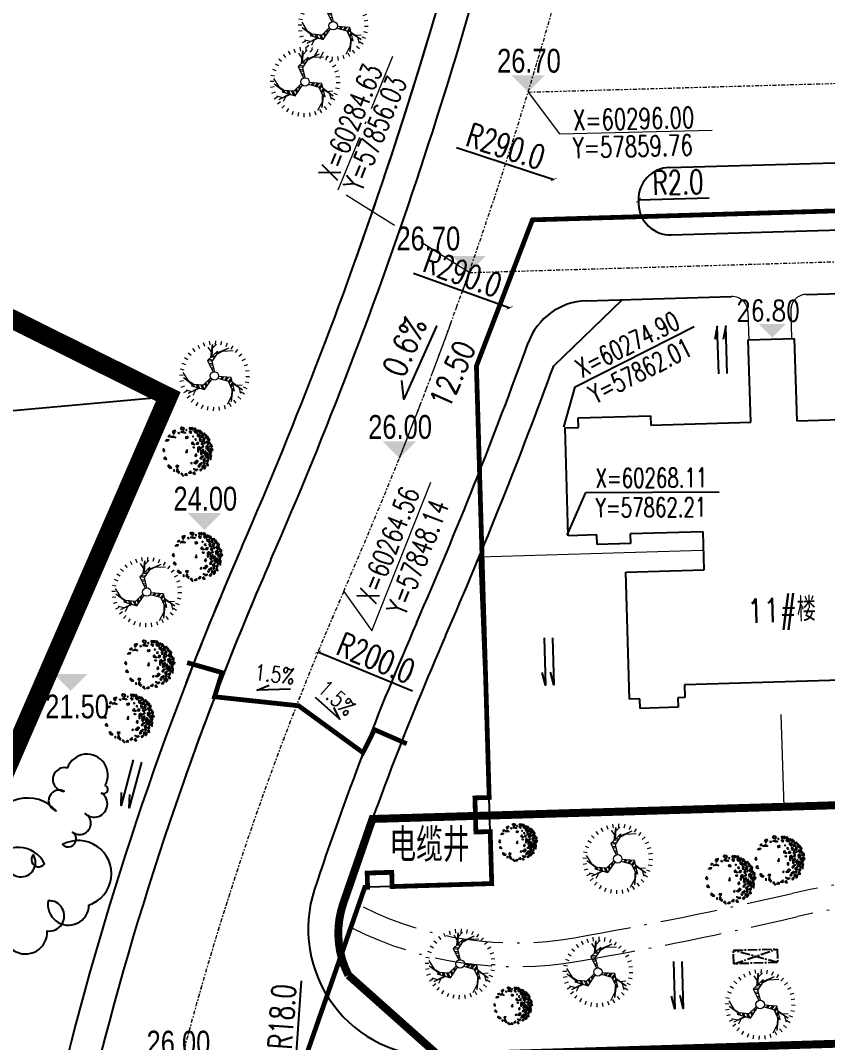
# Model space of a CAD drawing. Header units: inches. Extents: x 393 to 1582, y 246 to 1188.
# Drawn here: x 791.8 to 842.6, y 445.4 to 509.7 of the extents above; entities that cross this region are included whole.
import ezdxf

# ---------------------------------------------------------------- set-up
doc = ezdxf.new("R2010")
doc.units = ezdxf.units.IN
doc.header["$MEASUREMENT"] = 0
for name, pattern in [('ACAD_ISO10W100', [18.5, 12, -3, 0.5, -3]), ('BORDER2', [0.875, 0.25, -0.125, 0.25, -0.125, 0, -0.125]), ('CENTERX2', [4, 2.5, -0.5, 0.5, -0.5]), ('CONTINOUS', [0]), ('DASH', [0.35, 0.25, -0.1]), ('DASHED2', [0.375, 0.25, -0.125]), ('DOTE', [2.42, 2, -0.2, 0.02, -0.2])]:
    doc.linetypes.add(name, pattern=pattern)
for name, color, linetype in [('buildcoor', 7, 'Continuous'), ('drain', 4, 'Continuous'), ('ELEV', 1, 'Continuous'), ('FRAME', 7, 'Continuous'), ('GREEN', 64, 'Continuous'), ('hongzb', 5, 'Continuous'), ('parka', 30, 'DASH'), ('ROAD-TEXT', 4, 'Continuous'), ('roadradiu', 3, 'Continuous'), ('公共绿地', 3, 'Continuous'), ('外墙', 42, 'Continuous'), ('绿化', 3, 'Continuous'), ('车库边线', 4, 'DOTE')]:
    doc.layers.add(name, color=color, linetype=linetype)
for name, color, linetype, lineweight in [('FENCE', 100, 'Continuous', 18), ('HONG', 6, 'DOTE', 15), ('ROAD', 1, 'Continuous', 25), ('ROAD-CENTER', 7, 'CENTERX2', 18), ('ROAD-ZB', 4, 'Continuous', 15), ('walk', 2, 'Continuous', 18), ('围墙', 75, 'FENCELINE1', 15), ('建筑型号', 2, 'Continuous', 18), ('树', 84, 'Continuous', 15)]:
    doc.layers.add(name, color=color, linetype=linetype, lineweight=lineweight)
doc.styles.add('_HZTXT', font='txt.shx', dxfattribs={"width": 0.8, "bigfont": 'hztxt.shx'})
doc.styles.add('DIM_FONT', font='SIMPLEX.shx', dxfattribs={"width": 0.8})
doc.styles.add('FLS', font='', dxfattribs={"width": 0.8})
doc.styles.add('HZ', font='simplex.shx', dxfattribs={"width": 0.7, "bigfont": 'hztxt.shx'})
doc.styles.get('FLS').set_extended_font_data('创艺繁隶书')
doc.linetypes.add('FENCELINE1', pattern='A,0.25,-0.1,[133,ltypeshp.shx,S=0.1,R=0,X=-0.1,Y=0],-0.1,1', length=1.45)
doc.dimstyles.new('NORMAL', dxfattribs={"dimtxt": 1.5, "dimasz": 0.3, "dimexe": 0.5, "dimexo": 0.3, "dimgap": 0.3, "dimtad": 1, "dimdec": 1, "dimzin": 1, "dimdsep": 46, "dimtxsty": 'HZ', "dimblk": 'ARCHTICK', "dimcen": 0, "dimclrt": 256, "dimadec": 0, "dimazin": 0, "dimtfac": 1, "dimtdec": 1, "dimtofl": 0, "dimtmove": 0, "dimatfit": 3, "dimldrblk": 'ARCHTICK', "dimfxl": 1, "dimtolj": 2, "dimtzin": 0, "dimarcsym": 0})

# ---------------------------------------------------------------- blocks, each defined once
blk = doc.blocks.new('_ARCHTICK')
at = {"color": 0, "linetype": 'ByBlock', "const_width": 0.15}
blk.add_lwpolyline([(-0.5, -0.5), (0.5, 0.5)], dxfattribs=at)
blk = doc.blocks.new('*D149')
at = {"layer": 'DEFPOINTS', "color": 0, "ltscale": 0.3, "transparency": 16777216}
for p in [(834.892, 546.571), (1132.977, 454.434)]:
    blk.add_point(p, dxfattribs=at)
at = {"layer": 'roadradiu', "color": 0, "lineweight": -2, "ltscale": 0.3, "transparency": 16777216}
blk.add_line((847.565, 542.654), (834.892, 546.571), dxfattribs=at)
at = {"layer": 'roadradiu', "color": 0, "lineweight": -2, "ltscale": 0.3, "transparency": 16777216, "xscale": 0.3, "yscale": 0.3, "zscale": 0.3, "rotation": 162.8237761284337}
blk.add_blockref('_ARCHTICK', (834.892, 546.571), dxfattribs=at)
at = {"layer": 'roadradiu', "ltscale": 0.3, "transparency": 16777216, "insert": (845.176, 544.491), "char_height": 1.5, "attachment_point": 5, "rotation": 342.82378, "style": 'HZ'}
blk.add_mtext('\\A2;R312.0', dxfattribs=at)
blk = doc.blocks.new('*D350')
at = {"layer": 'DEFPOINTS', "color": 0, "ltscale": 0.3, "transparency": 16777216}
for p in [(830.728, 498.4), (832.727, 498.46)]:
    blk.add_point(p, dxfattribs=at)
at = {"layer": 'roadradiu', "color": 0, "lineweight": -2, "ltscale": 0.3, "transparency": 16777216}
blk.add_line((835.176, 498.532), (830.728, 498.4), dxfattribs=at)
at = {"layer": 'roadradiu', "color": 0, "lineweight": -2, "ltscale": 0.3, "transparency": 16777216, "xscale": 0.3, "yscale": 0.3, "zscale": 0.3, "rotation": 181.6949155486063}
blk.add_blockref('_ARCHTICK', (830.728, 498.4), dxfattribs=at)
at = {"layer": 'roadradiu', "ltscale": 0.3, "transparency": 16777216, "insert": (833.22, 499.525), "char_height": 1.5, "attachment_point": 5, "rotation": 1.69492, "style": 'HZ'}
blk.add_mtext('\\A2;R2.0', dxfattribs=at)
blk = doc.blocks.new('psss')
at = {"layer": 'drain', "ltscale": 3}
for points in [[(-2.979, 0.527), (0.007, 0.531), (-0.808, 0.714)], [(-2.967, -0.004), (0, 0), (-0.815, 0.183)]]:
    blk.add_lwpolyline(points, dxfattribs=at)
blk = doc.blocks.new('*D198')
at = {"layer": 'DEFPOINTS', "color": 0, "ltscale": 0.3, "transparency": 16777216}
for p in [(549.763, 589.874), (825.389, 499.707)]:
    blk.add_point(p, dxfattribs=at)
at = {"layer": 'roadradiu', "color": 0, "lineweight": -2, "ltscale": 0.3, "transparency": 16777216}
blk.add_line((819.259, 501.712), (825.389, 499.707), dxfattribs=at)
at = {"layer": 'roadradiu', "color": 0, "lineweight": -2, "ltscale": 0.3, "transparency": 16777216, "xscale": 0.3, "yscale": 0.3, "zscale": 0.3, "rotation": 341.8852734557522}
blk.add_blockref('_ARCHTICK', (825.389, 499.707), dxfattribs=at)
at = {"layer": 'roadradiu', "ltscale": 0.3, "transparency": 16777216, "insert": (822.365, 501.801), "char_height": 1.5, "attachment_point": 5, "rotation": 341.88527, "style": 'HZ'}
blk.add_mtext('\\A2;R290.0', dxfattribs=at)
blk = doc.blocks.new('t2')
for p, q in [((-1.267, 3.056), (-1.13, 2.723)), ((-0.717, 3.229), (-0.64, 2.878)), ((-0.145, 3.305), (-0.13, 2.946)), ((0.431, 3.28), (0.383, 2.924)), ((0.994, 3.155), (0.885, 2.813)), ((1.527, 2.935), (1.36, 2.616)), ((-2.625, 2.013), (-2.34, 1.793)), ((-2.235, 2.438), (-1.993, 2.173)), ((-1.778, 2.79), (-1.586, 2.486)), ((-1.341, 2.608), (-1.585, 1.519)), ((-1.341, 2.608), (-1.511, 1.474)), ((-1.436, 2.005), (-0.893, 2.819)), ((2.013, 2.625), (1.793, 2.34)), ((2.438, 2.235), (2.173, 1.993)), ((-3.155, 0.994), (-2.813, 0.885)), ((-2.935, 1.527), (-2.616, 1.36)), ((-1.951, 1.096), (-2.528, 1.121)), ((-1.626, 0.774), (-2.499, 1.578)), ((-2.499, 1.578), (-1.631, 0.893)), ((-2.297, 1.922), (-2.202, 1.35)), ((-1.732, 1.609), (-1.56, 0.321)), ((-1.535, 1.473), (-1.732, 1.609)), ((-1.236, 0.622), (-1.535, 1.473)), ((1.058, 1.19), (0.278, 0.272)), ((2.259, 0.696), (1.058, 1.19)), ((1.483, 1.021), (2.616, 1.375)), ((2.616, 1.375), (1.589, 0.966)), ((1.925, 1.142), (2.235, 1.629)), ((2.813, 1.028), (2.27, 1.232)), ((2.79, 1.778), (2.486, 1.586)), ((3.056, 1.267), (2.723, 1.13)), ((-3.28, 0.431), (-2.924, 0.383)), ((-1.56, 0.321), (-0.375, 0.105)), ((-0.309, 0.252), (-1.236, 0.622)), ((0.372, 0.141), (1.156, 0.759)), ((1.156, 0.759), (2.043, 0.592)), ((2.929, -0.143), (2.032, 0.571)), ((2.043, 0.592), (2.259, 0.696)), ((2.929, -0.143), (2.108, 0.613)), ((2.454, 0.241), (2.888, -0.636)), ((3.229, 0.717), (2.878, 0.64)), ((3.305, 0.145), (2.946, 0.13)), ((-3.305, -0.145), (-2.946, -0.13)), ((-3.229, -0.717), (-2.878, -0.64)), ((-0.064, -0.393), (0.08, -1.381)), ((0.502, -1.511), (0.096, -0.377)), ((3.155, -0.994), (2.813, -0.885)), ((3.28, -0.431), (2.924, -0.383)), ((-3.056, -1.267), (-2.723, -1.13)), ((-2.79, -1.778), (-2.486, -1.586)), ((-0.527, -2.305), (0.502, -1.511)), ((0.08, -1.381), (-0.508, -2.066)), ((0.143, -1.795), (-0.117, -2.953)), ((-0.117, -2.953), (0.042, -1.859)), ((2.625, -2.013), (2.34, -1.793)), ((2.935, -1.527), (2.616, -1.36)), ((-2.438, -2.235), (-2.173, -1.993)), ((-2.013, -2.625), (-1.793, -2.34)), ((-1.018, -2.246), (-1.994, -2.183)), ((-1.588, -2.465), (-0.521, -2.045)), ((-1.588, -2.465), (-0.523, -2.132)), ((-1.527, -2.935), (-1.36, -2.616)), ((-0.994, -3.155), (-0.885, -2.813)), ((-0.508, -2.066), (-0.527, -2.305)), ((-0.516, -2.95), (-0.068, -2.582)), ((0.026, -2.238), (0.294, -2.75)), ((0.717, -3.229), (0.64, -2.878)), ((1.267, -3.056), (1.13, -2.723)), ((1.778, -2.79), (1.586, -2.486)), ((2.235, -2.438), (1.993, -2.173)), ((-0.431, -3.28), (-0.383, -2.924)), ((0.145, -3.305), (0.13, -2.946))]:
    blk.add_line(p, q)
at = {"color": 0}
for p, q in [((-1.712, 1.459), (-1.635, 1.542)), ((-1.691, 1.298), (-1.533, 1.469)), ((-1.648, 0.977), (-1.44, 1.203)), ((-1.626, 0.817), (-1.393, 1.07)), ((0.875, 0.976), (0.985, 0.624)), ((1.071, 1.185), (1.207, 0.75)), ((1.221, 1.123), (1.346, 0.724)), ((1.52, 1), (1.623, 0.672)), ((-1.583, 0.496), (-1.3, 0.803)), ((-1.562, 0.335), (-1.253, 0.67)), ((-1.283, 0.27), (-1.033, 0.541)), ((-1.138, 0.244), (-0.909, 0.491)), ((-0.847, 0.191), (-0.662, 0.393)), ((-0.702, 0.165), (-0.538, 0.343)), ((0.494, 0.526), (0.566, 0.294)), ((0.589, 0.638), (0.671, 0.377)), ((0.78, 0.863), (0.88, 0.542)), ((1.67, 0.938), (1.762, 0.645)), ((1.97, 0.815), (2.039, 0.593)), ((2.119, 0.753), (2.153, 0.645)), ((0.209, -0.691), (-0.028, -0.637)), ((0.258, -0.83), (-0.009, -0.769)), ((-0.023, -1.916), (-0.322, -1.848)), ((0.106, -1.817), (-0.23, -1.741)), ((0.362, -1.619), (-0.046, -1.527)), ((0.358, -1.107), (0.029, -1.033)), ((0.49, -1.52), (0.046, -1.42)), ((0.407, -1.246), (0.048, -1.165)), ((-0.407, -2.212), (-0.518, -2.187)), ((-0.279, -2.113), (-0.506, -2.062))]:
    blk.add_line(p, q, dxfattribs=at)
blk.add_circle((0, 0), 0.397)
at = {"style": 'DIM_FONT', "width": 0.8, "flags": 9}
for tag in ['XSIZE', 'YSIZE']:
    blk.add_attdef(tag, (0, 0), '', height=0.000997, rotation=122.33523, dxfattribs=at)
blk = doc.blocks.new('*D209')
at = {"layer": 'DEFPOINTS', "color": 0, "ltscale": 0.3, "transparency": 16777216}
for p in [(549.763, 589.874), (822.613, 491.626)]:
    blk.add_point(p, dxfattribs=at)
at = {"layer": 'roadradiu', "color": 0, "lineweight": -2, "ltscale": 0.3, "transparency": 16777216}
blk.add_line((816.544, 493.811), (822.613, 491.626), dxfattribs=at)
at = {"layer": 'roadradiu', "color": 0, "lineweight": -2, "ltscale": 0.3, "transparency": 16777216, "xscale": 0.3, "yscale": 0.3, "zscale": 0.3, "rotation": 340.1970086721902}
blk.add_blockref('_ARCHTICK', (822.613, 491.626), dxfattribs=at)
at = {"layer": 'roadradiu', "ltscale": 0.3, "transparency": 16777216, "insert": (819.652, 493.808), "char_height": 1.5, "attachment_point": 5, "rotation": 340.19701, "style": 'HZ'}
blk.add_mtext('\\A2;R290.0', dxfattribs=at)
blk = doc.blocks.new('GPPMTR01')
at = {"color": 0, "linetype": 'ByBlock'}
for points in [[(-0.263, 0.454), (-0.27, 0.431), (-0.248, 0.431), (-0.243, 0.447)], [(-0.215, 0.443), (-0.218, 0.456), (-0.242, 0.475), (-0.199, 0.486), (-0.199, 0.449)], [(-0.166, 0.433), (-0.207, 0.386), (-0.18, 0.371), (-0.137, 0.387), (-0.147, 0.409), (-0.165, 0.407)], [(-0.173, 0.469), (-0.151, 0.518), (-0.12, 0.516), (-0.128, 0.487), (-0.144, 0.498), (-0.151, 0.48), (-0.145, 0.47)], [(-0.127, 0.461), (-0.133, 0.429), (-0.111, 0.428), (-0.096, 0.459)], [(-0.106, 0.53), (-0.073, 0.496), (-0.058, 0.515), (-0.035, 0.504), (-0.038, 0.545), (-0.064, 0.53)], [(-0.038, 0.477), (-0.055, 0.454), (-0.043, 0.424), (-0.032, 0.439)], [(0.007, 0.443), (-0.026, 0.412), (-0.02, 0.382), (0.016, 0.352), (0.045, 0.367), (0.01, 0.386), (0.034, 0.42)], [(0.005, 0.559), (-0.005, 0.523), (0.016, 0.511), (0.051, 0.519)], [(0.01, 0.485), (0.042, 0.462), (0.084, 0.477), (0.066, 0.492), (0.042, 0.485)], [(0.105, 0.53), (0.084, 0.519), (0.099, 0.504), (0.114, 0.511)], [(0.158, 0.447), (0.096, 0.443), (0.105, 0.412), (0.146, 0.393), (0.155, 0.416), (0.14, 0.428)], [(0.131, 0.488), (0.137, 0.5), (0.134, 0.53), (0.173, 0.507), (0.146, 0.481)], [(0.179, 0.477), (0.229, 0.496), (0.25, 0.473), (0.223, 0.458), (0.22, 0.477), (0.202, 0.469), (0.199, 0.458)], [(0.205, 0.439), (0.179, 0.42), (0.194, 0.405), (0.226, 0.416)], [(0.268, 0.45), (0.253, 0.435), (0.241, 0.409), (0.274, 0.428)], [(-0.412, 0.305), (-0.364, 0.304), (-0.367, 0.328), (-0.343, 0.337), (-0.374, 0.364), (-0.382, 0.335)], [(-0.393, 0.241), (-0.408, 0.23), (-0.396, 0.226)], [(-0.354, 0.404), (-0.335, 0.371), (-0.312, 0.378), (-0.293, 0.408)], [(-0.304, 0.31), (-0.343, 0.272), (-0.298, 0.279)], [(-0.298, 0.355), (-0.259, 0.362), (-0.24, 0.402), (-0.263, 0.4), (-0.275, 0.378)], [(-0.215, 0.295), (-0.215, 0.276), (-0.206, 0.283)], [(-0.123, 0.314), (-0.144, 0.295), (-0.135, 0.287), (-0.115, 0.295)], [(-0.064, 0.207), (-0.085, 0.184), (-0.115, 0.203), (-0.115, 0.219), (-0.085, 0.207), (-0.052, 0.226)], [(-0.079, 0.401), (-0.097, 0.371), (-0.064, 0.359), (-0.049, 0.371)], [(-0.032, 0.317), (-0.058, 0.295), (-0.043, 0.264), (-0.023, 0.291)], [(0.045, 0.295), (0.042, 0.249), (0.105, 0.211), (0.119, 0.219), (0.069, 0.245), (0.096, 0.283)], [(0.084, 0.371), (0.072, 0.344), (0.081, 0.321), (0.084, 0.344)], [(0.128, 0.336), (0.137, 0.287), (0.114, 0.272), (0.146, 0.26), (0.158, 0.302)], [(0.179, 0.272), (0.167, 0.245), (0.185, 0.238), (0.199, 0.253)], [(0.199, 0.291), (0.179, 0.352), (0.211, 0.31)], [(0.214, 0.359), (0.274, 0.374), (0.291, 0.409), (0.282, 0.336), (0.247, 0.333)], [(0.25, 0.325), (0.241, 0.298), (0.312, 0.302), (0.282, 0.329)], [(0.253, 0.268), (0.241, 0.226), (0.259, 0.177), (0.274, 0.203), (0.253, 0.219)], [(0.303, 0.268), (0.309, 0.219), (0.336, 0.215), (0.351, 0.234)], [(0.315, 0.416), (0.306, 0.401), (0.318, 0.39), (0.348, 0.393)], [(0.321, 0.363), (0.306, 0.34), (0.327, 0.325), (0.356, 0.325), (0.327, 0.336)], [(0.351, 0.382), (0.348, 0.371), (0.368, 0.355), (0.392, 0.359)], [(0.386, 0.257), (0.368, 0.272), (0.365, 0.287), (0.377, 0.298), (0.401, 0.283)], [(0.401, 0.207), (0.383, 0.219), (0.365, 0.211), (0.368, 0.196), (0.392, 0.192)], [(0.431, 0.26), (0.419, 0.245), (0.436, 0.23), (0.466, 0.249)], [(-0.482, 0.014), (-0.506, 0.025), (-0.514, -0.024), (-0.506, -0.036), (-0.464, -0.036), (-0.47, -0.024), (-0.494, -0.017)], [(-0.482, 0.196), (-0.461, 0.207), (-0.432, 0.177), (-0.452, 0.154), (-0.494, 0.15), (-0.5, 0.177)], [(-0.446, 0.071), (-0.432, 0.055), (-0.414, 0.067)], [(-0.417, 0.109), (-0.411, 0.15), (-0.357, 0.188), (-0.369, 0.162)], [(-0.283, 0.139), (-0.269, 0.181), (-0.239, 0.166), (-0.248, 0.139), (-0.263, 0.15)], [(-0.02, 0.033), (-0.035, 0.025), (-0.026, 0.017), (-0.014, 0.021)], [(-0.02, 0.188), (-0.008, 0.192), (0.001, 0.177), (-0.02, 0.169)], [(0.152, 0.162), (0.137, 0.139), (0.158, 0.12), (0.176, 0.128), (0.161, 0.143)], [(0.25, 0.086), (0.271, 0.063), (0.274, 0.021), (0.303, 0.052), (0.285, 0.109)], [(0.348, 0.173), (0.377, 0.128), (0.356, 0.097), (0.354, 0.128)], [(0.401, 0.078), (0.398, 0.063), (0.374, 0.067), (0.377, 0.09)], [(0.428, 0.025), (0.431, -0.021), (0.377, -0.043), (0.41, -0.013)], [(0.422, 0.166), (0.419, 0.135), (0.439, 0.12), (0.451, 0.139)], [(0.442, 0.203), (0.451, 0.169), (0.487, 0.139), (0.472, 0.181)], [(0.451, 0.074), (0.469, 0.052), (0.484, 0.063), (0.472, 0.093)], [(-0.467, -0.131), (-0.464, -0.157), (-0.482, -0.154), (-0.485, -0.127)], [(-0.437, -0.131), (-0.429, -0.066), (-0.381, -0.04), (-0.408, -0.078)], [(-0.42, -0.26), (-0.432, -0.218), (-0.411, -0.188), (-0.402, -0.214), (-0.411, -0.229)], [(0.256, -0.013), (0.241, -0.028), (0.253, -0.04)], [(0.407, -0.119), (0.389, -0.138), (0.398, -0.176), (0.419, -0.154)], [(0.436, -0.066), (0.442, -0.097), (0.466, -0.097), (0.481, -0.074), (0.46, -0.078)], [(-0.266, -0.366), (-0.304, -0.374), (-0.283, -0.4), (-0.251, -0.393)], [(0.17, -0.286), (0.137, -0.317), (0.149, -0.336), (0.176, -0.321)], [(0.188, -0.431), (0.211, -0.423), (0.188, -0.408)], [(0.205, -0.332), (0.199, -0.343), (0.235, -0.378), (0.294, -0.359), (0.274, -0.34), (0.235, -0.351)], [(0.327, -0.305), (0.333, -0.328), (0.389, -0.313)], [(0.416, -0.218), (0.389, -0.233), (0.392, -0.271), (0.407, -0.248)], [(-0.115, -0.473), (-0.138, -0.438), (-0.106, -0.438), (-0.085, -0.446)], [(0.072, -0.48), (0.042, -0.461), (0.06, -0.45), (0.066, -0.454), (0.096, -0.454), (0.096, -0.438), (0.125, -0.442), (0.114, -0.461)]]:
    blk.add_lwpolyline(points, close=True, dxfattribs=at)
blk.add_circle((0, 0), 0.01, dxfattribs=at)
blk = doc.blocks.new('A$C4417064F')
at = {"layer": 'GREEN', "xscale": 4.647578996463836, "yscale": 4.647578996463836, "zscale": 4.647578996463836, "rotation": 300.5404110418328}
blk.add_blockref('GPPMTR01', (0.801, 3.068), dxfattribs=at)
blk = doc.blocks.new('*D392')
at = {"layer": 'DEFPOINTS', "color": 0, "ltscale": 0.3, "transparency": 16777216}
for p in [(810.532, 469.948), (995.427, 393.7)]:
    blk.add_point(p, dxfattribs=at)
at = {"layer": 'roadradiu', "color": 0, "lineweight": -2, "ltscale": 0.3, "transparency": 16777216}
blk.add_line((816.495, 467.489), (810.532, 469.948), dxfattribs=at)
at = {"layer": 'roadradiu', "color": 0, "lineweight": -2, "ltscale": 0.3, "transparency": 16777216, "xscale": 0.3, "yscale": 0.3, "zscale": 0.3, "rotation": 157.5893811647659}
blk.add_blockref('_ARCHTICK', (810.532, 469.948), dxfattribs=at)
at = {"layer": 'roadradiu', "ltscale": 0.3, "transparency": 16777216, "insert": (814.191, 469.575), "char_height": 1.5, "attachment_point": 5, "rotation": 337.58938, "style": 'HZ'}
blk.add_mtext('\\A2;R200.0', dxfattribs=at)
blk = doc.blocks.new('*D408')
at = {"layer": 'DEFPOINTS', "color": 0, "ltscale": 0.3, "transparency": 16777216}
for p in [(810.14, 459.277), (808.934, 441.317)]:
    blk.add_point(p, dxfattribs=at)
at = {"layer": 'roadradiu', "color": 0, "lineweight": -2, "ltscale": 0.3, "transparency": 16777216}
blk.add_line((809.466, 449.237), (808.934, 441.317), dxfattribs=at)
at = {"layer": 'roadradiu', "color": 0, "lineweight": -2, "ltscale": 0.3, "transparency": 16777216, "xscale": 0.3, "yscale": 0.3, "zscale": 0.3, "rotation": 266.1583537417562}
blk.add_blockref('_ARCHTICK', (808.934, 441.317), dxfattribs=at)
at = {"layer": 'roadradiu', "ltscale": 0.3, "transparency": 16777216, "insert": (808.263, 446.988), "char_height": 1.5, "attachment_point": 5, "rotation": 86.15835, "style": 'HZ'}
blk.add_mtext('\\A2;R18.0', dxfattribs=at)

msp = doc.modelspace()

# ---------------------------------------------------------------- linework, layer by layer
at = {"color": 0, "linetype": 'Continuous', "ltscale": 0.8}
msp.add_lwpolyline([(666.625, 552.804), (801.102, 486.03), (788.272, 456.524)], dxfattribs=at)
at = {"layer": 'buildcoor', "color": 0, "ltscale": 0.3}
for points in [[(826.747, 486.657), (834.24, 490.454)], [(826.033, 484.116), (826.747, 486.657)], [(826.234, 477.319), (827.414, 479.996)], [(827.414, 479.996), (835.814, 480.045)]]:
    msp.add_lwpolyline(points, dxfattribs=at)
at = {"layer": 'ELEV', "color": 0}
for points in [[(822.716, 506.27), (824.837, 506.27), (823.777, 505.209)], [(822.716, 506.27), (824.837, 506.27), (823.777, 505.209)], [(818.983, 494.884), (821.104, 494.884), (820.043, 493.824)], [(838.314, 490.609), (840.011, 490.609), (839.162, 489.76)], [(814.6, 483.211), (816.722, 483.211), (815.661, 482.151)], [(814.6, 483.211), (816.722, 483.211), (815.661, 482.151)], [(814.6, 483.211), (816.722, 483.211), (815.661, 482.151)], [(802.33, 478.695), (804.451, 478.695), (803.39, 477.634)], [(793.901, 468.571), (796.022, 468.571), (794.962, 467.51)]]:
    msp.add_solid(points, dxfattribs=at)
at = {"layer": 'FENCE', "color": 0, "ltscale": 0.3}
msp.add_lwpolyline([(801.102, 486.03), (788.272, 456.524), (779.587, 432.68), (771.721, 407.425)], dxfattribs=at)
at = {"layer": 'HONG', "color": 0, "linetype": 'BORDER2', "ltscale": 0.8, "const_width": 1.2}
msp.add_lwpolyline([(666.625, 552.804), (801.102, 486.03), (788.272, 456.524)], dxfattribs=at)
at = {"layer": 'hongzb', "color": 0, "ltscale": 0.3}
msp.add_lwpolyline([(801.102, 486.03), (773.149, 483.505)], dxfattribs=at)
at = {"layer": 'parka', "color": 0, "linetype": 'ACAD_ISO10W100', "ltscale": 0.3, "elevation": 0.937}
for points in [[(820.421, 460.766), (820.485, 458.617), (821.385, 458.643), (821.321, 460.792)], [(813.633, 456.034), (815.183, 456.079), (815.209, 455.184), (813.66, 455.138)]]:
    msp.add_lwpolyline(points, close=True, dxfattribs=at)
at = {"layer": 'ROAD', "color": 0, "ltscale": 0.3}
for p, q in [((832.793, 496.222), (926.36, 498.99)), ((830.728, 498.4), (830.735, 498.162)), ((841.293, 492.471), (863.083, 493.116)), ((825.383, 487.975), (829.692, 492.128)), ((827.425, 492.061), (836.595, 492.332)), ((812.455, 449.6), (818.162, 444.516))]:
    msp.add_line(p, q, dxfattribs=at)
msp.add_lwpolyline([(832.67, 500.459), (929.224, 503.194, -0.413844), (937.447, 495.434), (937.622, 489.515)], format="xyb", dxfattribs=at)
at = {"layer": 'ROAD', "color": 0, "linetype": 'Continuous'}
for centre, radius, start, end in [((546.411, 589.874), 283, 336.39966, 346.99811), ((546.411, 589.874), 283, 340.34001, 346.99811), ((546.411, 589.874), 285, 336.39966, 346.99811), ((546.411, 589.874), 295, 336.39966, 340.09235), ((546.411, 589.874), 297, 336.39966, 339.93462), ((995.427, 393.7), 207, 156.39966, 158.96813), ((995.427, 393.7), 207, 156.54425, 176.38871), ((995.427, 393.7), 205, 156.39966, 160.47352), ((995.427, 393.7), 205, 156.74961, 176.33982), ((995.427, 393.7), 195, 156.39966, 161.66905), ((995.427, 393.7), 193, 156.39966, 161.75062), ((817.917, 452.513), 8, 161.66905, 271.76001)]:
    msp.add_arc(centre, radius, start, end, dxfattribs=at)
at = {"layer": 'ROAD', "color": 0, "ltscale": 0.3}
for centre, start, end in [((832.727, 498.46), 91.62266, 181.69492), ((832.734, 498.221), 181.69492, 271.69492)]:
    msp.add_arc(centre, 2, start, end, dxfattribs=at)
at = {"layer": 'ROAD', "color": 0}
for centre, radius, start, end in [((827.543, 488.063), 4, 91.69492, 160.09235), ((817.833, 452.26), 6, 161.75062, 206.31924)]:
    msp.add_arc(centre, radius, start, end, dxfattribs=at)
at = {"layer": 'ROAD-CENTER', "color": 5, "ltscale": 0.1}
for p, q in [((823.777, 505.209), (939.812, 508.502, 0.001)), ((820.05, 493.844), (926.42, 496.991))]:
    msp.add_line(p, q, dxfattribs=at)
for centre, radius, start, end in [((546.411, 589.874), 290, 336.39966, 346.99811), ((546.411, 589.874), 290, 336.39966, 346.99811), ((995.427, 393.7), 200, 156.39966, 181.71144), ((995.427, 393.7), 200, 156.39966, 165.02736)]:
    msp.add_arc(centre, radius, start, end, dxfattribs=at)
at = {"layer": 'ROAD-TEXT', "color": 0}
msp.add_lwpolyline([(818.006, 490.463), (818.006, 490.463), (815.953, 485.869), (815.822, 487.042)], dxfattribs=at)
at = {"layer": 'ROAD-TEXT', "color": 0, "const_width": 0.3}
msp.add_lwpolyline([(802.291, 469.284), (804.496, 468.654), (804.021, 467.133), (809.316, 466.568), (813.368, 463.618), (814.1, 465.062), (816.128, 464.175)], dxfattribs=at)
msp.add_lwpolyline([(802.291, 469.284), (804.496, 468.654), (804.021, 467.133), (809.316, 466.568), (813.368, 463.618), (814.1, 465.062), (816.128, 464.175)], dxfattribs=at)
at = {"layer": 'ROAD-TEXT', "color": 0, "ltscale": 0.3}
for points in [[(808.796, 467.614), (806.709, 467.541), (807.466, 467.865)], [(808.796, 467.614), (806.709, 467.541), (807.466, 467.865)], [(810.355, 467.119), (811.906, 465.722), (811.535, 466.457)], [(810.355, 467.119), (811.906, 465.722), (811.535, 466.457)]]:
    msp.add_lwpolyline(points, dxfattribs=at)
at = {"layer": 'ROAD-ZB', "color": 0, "linetype": 'ACAD_ISO10W100', "ltscale": 0.3}
for points in [[(811.81, 499.045), (815.255, 507.467)], [(820.05, 493.844), (811.81, 499.045)]]:
    msp.add_lwpolyline(points, dxfattribs=at)
at = {"layer": 'ROAD-ZB', "color": 0, "ltscale": 0.3}
for points in [[(823.777, 505.209), (825.759, 502.584)], [(825.759, 502.584), (835.365, 502.818)]]:
    msp.add_lwpolyline(points, dxfattribs=at)
at = {"layer": 'ROAD-ZB', "color": 0}
for points in [[(813.922, 471.282), (817.638, 480.651)], [(812.155, 473.771), (813.922, 471.282)]]:
    msp.add_lwpolyline(points, dxfattribs=at)
at = {"layer": 'ROAD-ZB', "color": 0, "linetype": 'ACAD_ISO10W100', "ltscale": 0.3}
msp.add_arc((503.27, 606.448), 336.211, 338.30284, 340.4323, dxfattribs=at)
at = {"layer": 'walk', "color": 0}
for p, q in [((837.624, 491.362), (837.677, 489.563)), ((840.323, 491.442), (840.376, 489.643))]:
    msp.add_line(p, q, dxfattribs=at)
at = {"layer": 'walk', "color": 0, "linetype": 'ACAD_ISO10W100', "ltscale": 0.3}
for centre, start, end in [((841.322, 491.472), 91.69492, 181.69492), ((836.624, 491.333), 1.69492, 91.69492)]:
    msp.add_arc(centre, 1, start, end, dxfattribs=at)
at = {"layer": '公共绿地', "color": 0, "linetype": 'FENCELINE1', "ltscale": 0.1, "const_width": 0.5}
msp.add_lwpolyline([(933.688, 453.584), (933.688, 453.584), (933.429, 462.974), (813.968, 459.439), (812.135, 454.139, 0.204514), (812.455, 449.6), (818.162, 444.516), (927.879, 447.888, 0.390737)], format="xyb", close=True, dxfattribs=at)
at = {"layer": '围墙', "color": 0, "ltscale": 0.2}
for p, q in [((820.694, 475.955), (834.766, 476.371)), ((821.355, 459.657), (820.694, 475.955)), ((839.897, 460.206, -0.937), (839.725, 466.013, -0.937)), ((821.355, 459.657), (933.246, 462.968))]:
    msp.add_line(p, q, dxfattribs=at)
at = {"layer": '外墙', "color": 2, "ltscale": 0.1}
for p, q in [((837.641, 489.614), (840.54, 489.7)), ((837.795, 484.417), (837.641, 489.614)), ((840.54, 489.7), (840.693, 484.502)), ((826.932, 484.695), (831.48, 484.83)), ((826.949, 484.096), (826.932, 484.695)), ((831.48, 484.83), (831.498, 484.23)), ((840.693, 484.502), (846.991, 484.689)), ((826.1, 484.07), (826.949, 484.096)), ((826.301, 477.273), (826.1, 484.07)), ((831.498, 484.23), (837.795, 484.417)), ((828.1, 477.327), (826.301, 477.273)), ((828.118, 476.727), (828.1, 477.327)), ((834.797, 477.525), (830.199, 477.389)), ((830.199, 477.389), (830.217, 476.789)), ((834.868, 475.126), (834.797, 477.525)), ((830.217, 476.789), (828.118, 476.727)), ((829.92, 474.979), (834.868, 475.126)), ((830.157, 466.983), (829.92, 474.979)), ((845.827, 468.247), (833.632, 467.886)), ((833.632, 467.886), (833.656, 467.087)), ((830.807, 467.002), (830.157, 466.983)), ((830.825, 466.402), (830.807, 467.002)), ((833.656, 467.087), (833.206, 467.073)), ((833.206, 467.073), (833.223, 466.473)), ((833.223, 466.473), (830.825, 466.402))]:
    msp.add_line(p, q, dxfattribs=at)
at = {"layer": '树', "color": 0, "linetype": 'ACAD_ISO10W100', "ltscale": 0.3}
for points in [[(871.935, 456.401, -0.155027), (858.543, 454.983, 0.107895), (840.412, 454.751, -0.013671), (826.686, 451.962, -0.160206), (813.374, 453.901, -0.160206)], [(872.538, 455.027, -0.155027), (858.242, 453.514, 0.107895), (840.751, 453.29, -0.013671), (826.944, 450.485, -0.160206), (812.705, 452.558, -4.248616)]]:
    msp.add_lwpolyline(points, format="xyb", dxfattribs=at)
at = {"layer": '绿化', "color": 0, "linetype": 'CONTINOUS'}
msp.add_lwpolyline([(797.124, 461.545, 1.091309), (794.746, 462.653, 1.091309), (794.539, 461.184, 1.091309), (794.035, 459.955, 1.091309), (790.776, 456.537, 1.091309), (790.974, 456.377, 1.091309), (792.608, 457.181, 1.091309), (793.301, 456.621, 1.091309), (790.23, 454.851, 1.091309), (789.486, 453.326, 1.091309), (790.753, 452.463, 1.091309), (793.476, 452.387, 1.091309), (793.546, 454.294, 1.091309), (796.108, 454.02, 1.091309), (794.44, 457.826, 1.091309), (795.081, 458.617, 1.091309), (795.862, 459.784, 1.091309), (796.903, 461.07, 1.091309), (797.124, 461.545)], format="xyb", close=True, dxfattribs=at)
at = {"layer": '车库边线', "color": 0, "ltscale": 0.3}
for p, q in [((839.486, 450.4, 0), (836.712, 451.168, 0)), ((836.738, 450.319, 0), (839.461, 451.25, 0))]:
    msp.add_line(p, q, dxfattribs=at)
at = {"layer": '车库边线', "color": 0, "linetype": 'DASHED2', "ltscale": 0.5, "const_width": 0.3, "elevation": 0.937}
msp.add_lwpolyline([(807.491, 437.948), (813.485, 455.133), (813.66, 455.138), (813.633, 456.034), (815.183, 456.079), (815.209, 455.184), (821.482, 455.37), (821.385, 458.643), (820.485, 458.617), (820.421, 460.766), (821.321, 460.792), (820.517, 487.956), (824.046, 497.164), (849.71, 497.923), (849.684, 498.823), (851.233, 498.869), (851.26, 497.969), (905.686, 499.58), (905.659, 500.479), (907.208, 500.525), (907.235, 499.626), (942.795, 500.678)], dxfattribs=at)
at = {"layer": '车库边线', "color": 0, "linetype": 'DASHED2', "ltscale": 0.5, "elevation": 0.002}
msp.add_lwpolyline([(807.491, 437.948), (813.485, 455.133), (813.66, 455.138), (813.633, 456.034), (815.183, 456.079), (815.209, 455.184), (821.482, 455.37), (821.385, 458.643), (820.485, 458.617), (820.421, 460.766), (821.321, 460.792), (820.517, 487.956), (824.046, 497.164), (849.71, 497.923), (849.684, 498.823), (851.233, 498.869), (851.26, 497.969), (905.686, 499.58), (905.659, 500.479), (907.208, 500.525), (907.235, 499.626), (942.795, 500.678)], dxfattribs=at)
at = {"layer": '车库边线', "color": 0, "ltscale": 0.3, "elevation": 0}
msp.add_lwpolyline([(836.712, 451.168), (839.461, 451.25), (839.486, 450.4), (836.738, 450.319)], close=True, dxfattribs=at)

# ---------------------------------------------------------------- block references
at = {"layer": 'ROAD', "color": 0, "rotation": 91.62464345549249}
msp.add_blockref('psss', (836.22, 490.46), dxfattribs=at)
at = {"layer": 'ROAD', "color": 0, "xscale": -1}
for p, rotation in [((825.399, 467.883), 91.76518745444659), ((798.644, 460.148), 75.15261112926193), ((833.551, 447.504), 91.76518745444659)]:
    msp.add_blockref('psss', p, dxfattribs=dict(at, rotation=rotation))
at = {"layer": '树', "xscale": 0.6671807999634088, "yscale": 0.6671807998791337, "zscale": 0.6671808000000001, "rotation": 66.027374180966}
for p in [(811.491, 509.386), (809.721, 505.847), (804.014, 487.339), (799.749, 473.725), (829.418, 456.929), (819.495, 450.309), (828.173, 449.804), (838.393, 447.758)]:
    msp.add_blockref('t2', p, dxfattribs=at)
at = {"layer": '树', "color": 0}
for p, xscale, yscale, zscale in [((801.733, 480.541), 0.6500000000014552, 0.6500000000014552, 0.65), ((802.335, 473.921), 0.6500000000014552, 0.6500000000014552, 0.65), ((799.333, 467.124), 0.6500000000014552, 0.6500000000014552, 0.65), ((798.034, 463.749), 0.6500000000014552, 0.6500000000014552, 0.65), ((822.68, 456.394), 0.5, 0.5, 0.5), ((839.03, 454.8), 0.6500000000014552, 0.6500000000014552, 0.65), ((835.932, 453.584), 0.6500000000014552, 0.6500000000014552, 0.65), ((822.366, 446.104), 0.5, 0.5, 0.5)]:
    msp.add_blockref('A$C4417064F', p, dxfattribs=dict(at, xscale=xscale, yscale=yscale, zscale=zscale))

# ---------------------------------------------------------------- texts
at = {"layer": 'buildcoor', "color": 0, "ltscale": 0.3, "style": 'HZ', "width": 0.7}
for s, rotation, p in [('X=60274.90', 26.87, (827.147, 487.196)), ('Y=57862.01', 26.87, (827.987, 485.537)), ('X=60268.11', 0.34, (828.012, 480.299)), ('Y=57862.21', 0.34, (828.023, 478.439))]:
    msp.add_text(s, height=1.2, rotation=rotation, dxfattribs=at).set_placement(p)
at = {"layer": 'ELEV', "color": 0, "style": 'FLS', "width": 0.8}
for s, p in [('26.70', (821.818, 506.433)), ('26.70', (821.818, 506.433)), ('26.70', (815.482, 495.24)), ('26.00', (813.702, 483.375)), ('26.00', (813.702, 483.375)), ('24.00', (801.431, 478.858)), ('21.50', (793.353, 465.773)), ('26.00', (799.737, 444.605))]:
    msp.add_text(s, height=1.5, dxfattribs=at).set_placement(p)
at = {"layer": 'ELEV', "color": 0, "style": 'DIM_FONT', "width": 0.8}
msp.add_text('26.80', height=1.3, rotation=359.67116, dxfattribs=at).set_placement((836.893, 490.811))
at = {"layer": 'FRAME', "color": 0, "style": '_HZTXT', "width": 0.8}
msp.add_text('电缆井', height=2.1, dxfattribs=at).set_placement((815.038, 456.751, 0))
at = {"layer": 'ROAD-TEXT', "color": 0, "style": 'DIM_FONT', "width": 0.8}
for s, height, p in [('0.6%', 1.5, (815.92, 487.141)), ('12.50', 1.4, (818.788, 485.179))]:
    msp.add_text(s, height=height, rotation=66.4897, dxfattribs=at).set_placement(p)
at = {"layer": 'ROAD-TEXT', "color": 0, "ltscale": 0.3, "style": 'DIM_FONT', "width": 0.8}
for rotation, p in [(353.3057, (806.488, 468.205)), (353.3057, (806.488, 468.205)), (318.61115, (810.44, 467.526)), (318.61115, (810.44, 467.526))]:
    msp.add_text('1.5%', height=1, rotation=rotation, dxfattribs=at).set_placement(p)
at = {"layer": 'ROAD-ZB', "color": 0, "linetype": 'ACAD_ISO10W100', "ltscale": 0.3, "style": 'HZ', "width": 0.7}
for s, p in [('X=60284.63', (811.728, 499.551)), ('Y=57856.03', (813.29, 498.868))]:
    msp.add_text(s, height=1.3, rotation=67.75324, dxfattribs=at).set_placement(p)
at = {"layer": 'ROAD-ZB', "color": 0, "ltscale": 0.3, "style": 'HZ', "width": 0.7}
for s, p in [('X=60296.00', (826.613, 502.788)), ('Y=57859.76', (826.599, 501.049))]:
    msp.add_text(s, height=1.3, rotation=1.4, dxfattribs=at).set_placement(p)
at = {"layer": 'ROAD-ZB', "color": 0, "style": 'HZ', "width": 0.7}
for s, p in [('X=60264.56', (814.158, 472.894)), ('Y=57848.14', (816.019, 472.178))]:
    msp.add_text(s, height=1.3, rotation=68.36775, dxfattribs=at).set_placement(p)
at = {"layer": '建筑型号', "color": 0, "style": '_HZTXT', "width": 0.8}
msp.add_text('11#楼', height=1.5, rotation=1.71144, dxfattribs=at).set_placement((837.59, 471.781))

# ---------------------------------------------------------------- dimensions: what is measured, and where the dimension line sits
at = {"layer": 'roadradiu', "color": 0, "ltscale": 0.3}
for center, mpoint, override, picture, middle in [((549.763, 589.874), (825.389, 499.707), {"dimzin": 0}, '*D198', (822.039, 500.803)), ((549.763, 589.874), (822.613, 491.626), {"dimzin": 0}, '*D209', (819.296, 492.82)), ((1132.977, 454.434), (834.892, 546.571), {"dimzin": 0}, '*D149', (844.866, 543.488)), ((832.727, 498.46), (830.728, 498.4), {"dimzin": 0, "dimtmove": 1}, '*D350', (833.251, 498.475)), ((995.427, 393.7), (810.532, 469.948), {"dimzin": 0}, '*D392', (813.791, 468.605)), ((810.14, 459.277), (808.934, 441.317), {"dimzin": 0}, '*D408', (809.31, 446.917))]:
    dim = msp.add_radius_dim(center=center, mpoint=mpoint, dimstyle='NORMAL', override=override, dxfattribs=at)
    dim.commit()
    dim.dimension.update_dxf_attribs({"geometry": picture, "text_midpoint": middle, "dimtype": 164})

doc.saveas('drawing.dxf')
